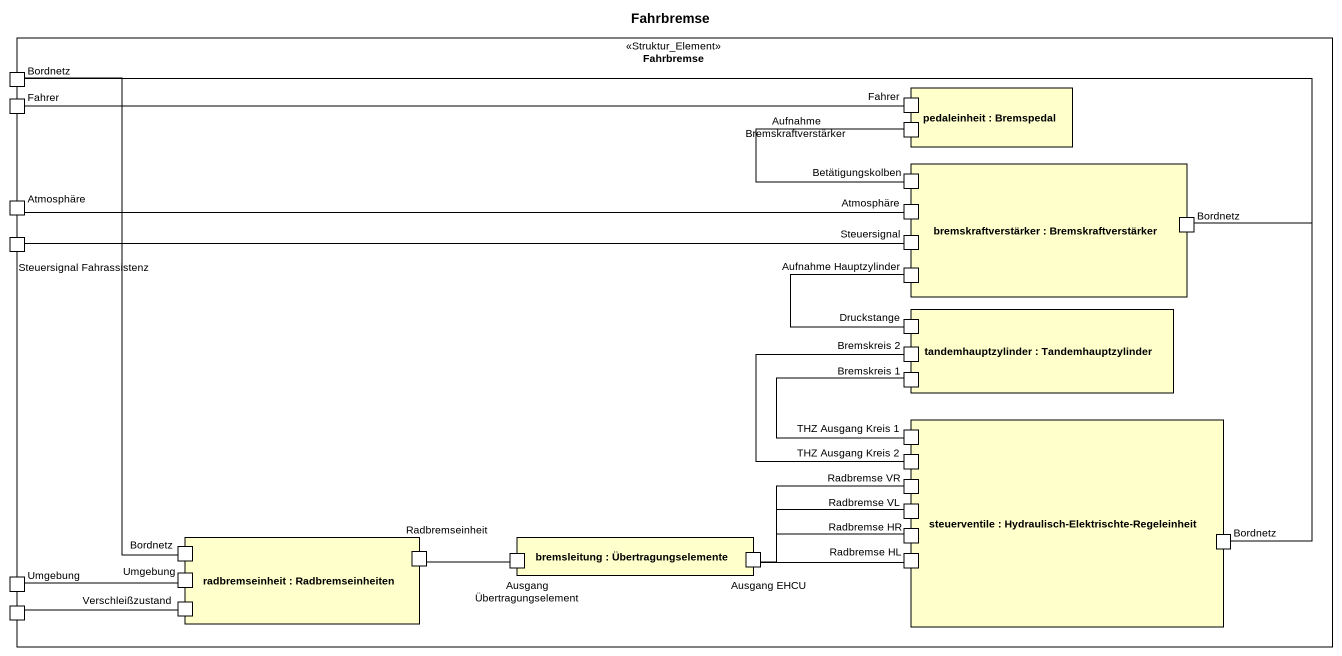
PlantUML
@startuml
title Fahrbremse
rectangle Fahrbremse <<Struktur_Element>> {
  port Fahrer
  port Bordnetz
  rectangle "pedaleinheit : Bremspedal" as pedaleinheit {
    port "Fahrer" as Fahrer_2
    port "Aufnahme Bremskraftverstärker" as Aufnahme
  }
  rectangle "bremskraftverstärker : Bremskraftverstärker" as bremskraftverstärker {
    port Betätigungskolben
    port "Atmosphäre" as Atmosphäre_2
    port "Bordnetz" as Bordnetz_2
    port "Aufnahme Hauptzylinder" as Aufnahme_Hauptzylinder
    port Steuersignal
  }
  port Atmosphäre
  port "Steuersignal Fahrassistenz" as Steuersignal_Fahrassistenz
  rectangle "tandemhauptzylinder : Tandemhauptzylinder" as tandemhauptzylinder {
    port Druckstange
    port "Bremskreis 2" as Bremskreis_2
    port "Bremskreis 1" as Bremskreis_1
  }
  rectangle "steuerventile : Hydraulisch-Elektrischte-Regeleinheit" as steuerventile {
    port "THZ Ausgang Kreis 1" as THZ_Ausgang_Kreis_1
    port "THZ Ausgang Kreis 2" as THZ_Ausgang_Kreis_2
    port "Radbremse VR" as Radbremse_VR
    port "Radbremse VL" as Radbremse_VL
    port "Radbremse HR" as Radbremse_HR
    port "Bordnetz" as Bordnetz_3
    port "Radbremse HL" as Radbremse_HL
  }
  rectangle "radbremseinheit : Radbremseinheiten" as radbremseinheit {
    port "Umgebung" as Umgebung_2
    port "Bordnetz" as Bordnetz_4
    port "Ausgang Übertragungselement" as Ausgang_Übertragungselement
    port Verschleißzustand
  }
  rectangle "bremsleitung : Übertragungselemente" as bremsleitung {
    port Radbremseinheit
    port "Ausgang EHCU" as Ausgang_EHCU
  }
  port Umgebung
  port " " as port1
}
Fahrer -right- Fahrer_2
Bordnetz -right- Bordnetz_2
Bordnetz -right- Bordnetz_3
Aufnahme -- Betätigungskolben
Atmosphäre -right- Atmosphäre_2
Aufnahme_Hauptzylinder -- Druckstange
Steuersignal -left- Steuersignal_Fahrassistenz
Bremskreis_2 -- THZ_Ausgang_Kreis_2
Bremskreis_1 -- THZ_Ausgang_Kreis_1
Radbremse_VR -left- Ausgang_EHCU
Radbremse_VL -left- Ausgang_EHCU
Radbremse_HR -left- Ausgang_EHCU
Umgebung -right- Umgebung_2
Bordnetz_4 -up- Bordnetz
Radbremseinheit -left- Ausgang_Übertragungselement
Ausgang_EHCU -right- Radbremse_HL
Verschleißzustand -left- port1
@enduml
